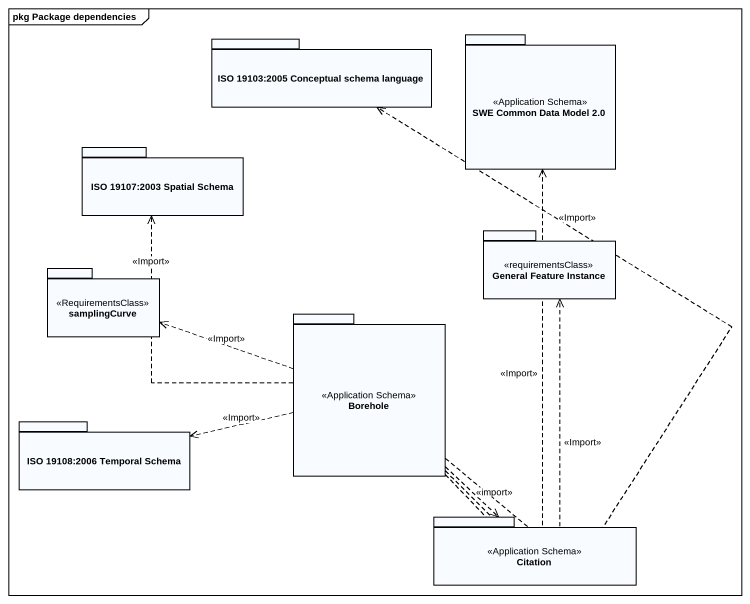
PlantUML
@startuml
mainframe pkg Package dependencies
package "SWE Common Data Model 2.0" as SWE_Common_Data_Model_2_0 <<Application Schema>> {
}
package "ISO 19103:2005 Conceptual schema language" as ISO_19103_2005_Conceptual {
}
package "ISO 19107:2003 Spatial Schema" as ISO_19107_2003_Spatial {
}
package samplingCurve <<RequirementsClass>> {
}
package "General Feature Instance" as General_Feature_Instance <<requirementsClass>> {
}
package Borehole <<Application Schema>> {
}
package "ISO 19108:2006 Temporal Schema" as ISO_19108_2006_Temporal {
}
package Citation <<Application Schema>> {
}
Borehole .up.> SWE_Common_Data_Model_2_0 : <<Import>>
Borehole .up.> ISO_19103_2005_Conceptual : <<Import>>
Borehole .up.> ISO_19107_2003_Spatial : <<Import>>
Borehole .left.> samplingCurve : <<Import>>
Borehole .up.> General_Feature_Instance : <<Import>>
Borehole .left.> ISO_19108_2006_Temporal : <<Import>>
Borehole ..> Citation : <<import>>
@enduml
